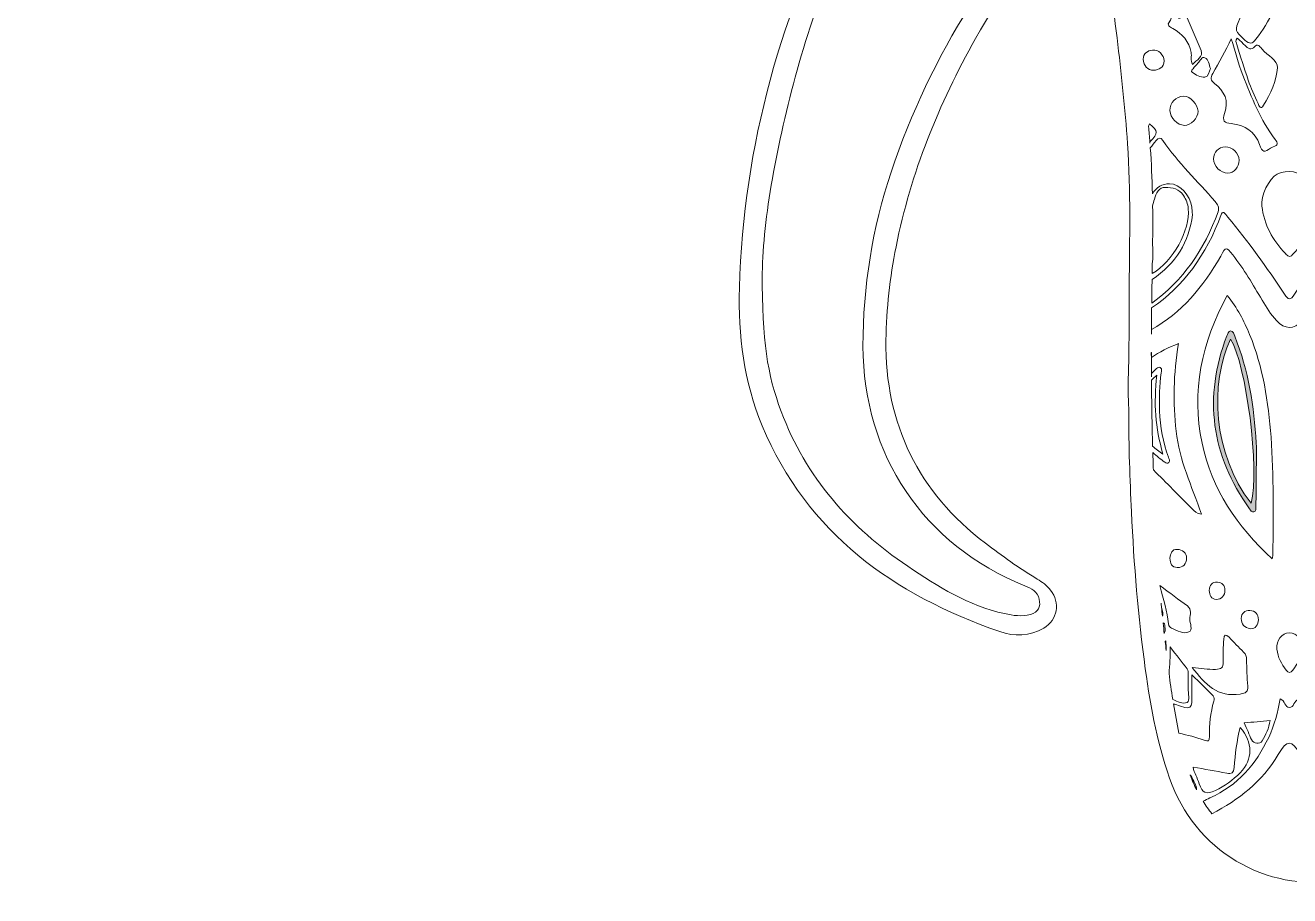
# Model space of a CAD drawing. Extents: x 55 to 2945, y -1852 to -85.
# Drawn here: x 1986.6 to 2453.3, y -881.2 to -559.9 of the extents above; entities that cross this region are included whole.
import ezdxf

# ---------------------------------------------------------------- set-up
doc = ezdxf.new("R2010")
doc.units = 0
doc.header["$MEASUREMENT"] = 0
doc.layers.add('Layer 1', color=7, linetype='Continuous')

# ---------------------------------------------------------------- blocks, each defined once
blk = doc.blocks.new('block 2')
at = {"layer": 'Layer 1', "true_color": 0xffffff}
h = blk.add_hatch(color=7, dxfattribs=at)
h.dxf.hatch_style = 2
edge = h.paths.add_edge_path()
edge.add_spline(control_points=[(2440.1114, -739.553), (2440.9133, -739.3145), (2440.8621, -738.3884), (2440.8679, -737.7188), (2440.9065, -733.3325), (2440.8878, -728.9455), (2440.8878, -724.5589), (2440.9192, -724.5587), (2440.9505, -724.5584), (2440.9818, -724.5581), (2440.9818, -721.0894), (2441.1618, -717.6097), (2440.95, -714.154), (2440.1227, -700.6532), (2438.1882, -687.3575), (2433.0204, -674.7239), (2432.6901, -673.9167), (2432.5336, -672.7034), (2431.4563, -672.7321), (2430.584, -672.7554), (2430.3708, -673.8765), (2430.0913, -674.6093), (2421.4048, -697.3841), (2424.3672, -718.6353), (2438.4904, -738.4113), (2438.8979, -738.9816), (2439.2926, -739.7968), (2440.1114, -739.553)], knot_values=[0, 0, 0, 0, 1, 1, 1, 2, 2, 2, 3, 3, 3, 4, 4, 4, 5, 5, 5, 6, 6, 6, 7, 7, 7, 8, 8, 8, 9, 9, 9, 9], degree=3, periodic=1)
edge = h.paths.add_edge_path()
edge.add_spline(control_points=[(2431.4833, -675.7802), (2437.3067, -684.7995), (2442.3234, -724.1572), (2439.0949, -736.3177), (2424.827, -718.101), (2423.7667, -692.1595), (2431.4833, -675.7802)], knot_values=[0, 0, 0, 0, 1, 1, 1, 2, 2, 2, 2], degree=3, periodic=1)
at = {"layer": 'Layer 1', "lineweight": 0}
for points, knots in [([(2916.1423, -268.6332), (2914.0212, -262.8354), (2910.15, -258.2926), (2905.6368, -254.2919), (2899.1496, -248.5294), (2891.7904, -243.9159), (2884.8377, -238.7721), (2877.2781, -233.1746), (2869.8069, -227.4711), (2862.0058, -222.1977), (2849.4085, -213.6718), (2837.8365, -203.779), (2826.0228, -194.2398), (2816.731, -186.7274), (2808.0814, -178.4136), (2799.1725, -170.4298), (2784.4777, -157.2492), (2769.6592, -144.2277), (2753.1613, -133.2802), (2737.4883, -122.8748), (2720.6841, -115.1149), (2702.1653, -111.2792), (2689.0495, -108.5688), (2675.751, -107.8087), (2662.435, -107.2077), (2631.8904, -105.829), (2601.4519, -106.3239), (2571.2314, -111.7859), (2563.3006, -113.2236), (2555.2225, -113.3178), (2547.1857, -112.1983), (2537.7938, -110.8844), (2529.3209, -106.9308), (2521.1427, -102.4823), (2503.166, -92.6955), (2484.4232, -85.9962), (2463.6772, -85.2597), (2446.5725, -84.6528), (2429.7918, -86.1553), (2413.2586, -90.4742), (2401.8575, -93.4497), (2391.6405, -99.2299), (2381.2881, -104.5681), (2365.1497, -112.8818), (2348.3219, -114.5139), (2330.7046, -111.1319), (2318.561, -108.8045), (2306.2878, -107.1783), (2293.932, -106.8778), (2269.3974, -106.2827), (2244.8804, -106.8483), (2220.4047, -108.9989), (2196.5242, -111.0965), (2174.8118, -119.0155), (2154.8847, -132.2373), (2138.3103, -143.2437), (2123.315, -156.1887), (2108.514, -169.3928), (2099.6582, -177.3), (2091.0911, -185.5666), (2081.8759, -193.026), (2075.2768, -198.3583), (2068.931, -204.0029), (2061.9901, -208.9758), (2053.3287, -215.1802), (2044.9149, -221.7558), (2036.2181, -227.9248), (2030.2612, -232.1553), (2024.4575, -236.5862), (2018.5065, -240.8226), (2012.4848, -245.112), (2006.8461, -249.9376), (2001.0836, -254.5806), (1997.625, -257.3675), (1994.4904, -260.508), (1992.2867, -264.3968), (1986.5714, -274.4664), (1987.7852, -285.7498), (1999.4574, -291.9777), (2003.7292, -294.2638), (2008.2366, -295.8783), (2012.9679, -296.8328), (2015.095, -297.2629), (2016.1202, -298.0406), (2015.8433, -300.48), (2015.5428, -303.1962), (2015.5133, -305.995), (2016.1614, -308.6935), (2020.8516, -328.2611), (2032.7359, -340.9291), (2052.2917, -346.179), (2054.3716, -346.7387), (2056.4633, -347.2513), (2058.5727, -347.6874), (2067.3106, -349.4785), (2072.2423, -355.0642), (2074.6757, -363.3898), (2077.2094, -372.0806), (2082.1175, -379.322), (2088.7578, -385.4262), (2099.8586, -395.6372), (2112.1553, -404.2219), (2125.0236, -412.0054), (2131.2693, -415.7881), (2137.9332, -418.6399), (2145.1157, -420.1247), (2149.5583, -421.0438), (2154.107, -421.7214), (2158.5437, -420.6608), (2164.0646, -419.341), (2169.4205, -417.3966), (2174.6998, -415.2637), (2182.6719, -412.0407), (2189.872, -413.2604), (2196.0469, -419.3823), (2200.9314, -424.2314), (2204.9262, -429.8643), (2208.7856, -435.4912), (2212.5683, -441.0003), (2217.2348, -445.5019), (2222.1076, -449.8797), (2224.3289, -451.8771), (2226.1907, -454.2281), (2229.1133, -455.5302), (2235.9068, -458.5528), (2242.6297, -461.764), (2249.217, -465.1991), (2256.1285, -468.7992), (2262.4448, -473.4539), (2267.5061, -479.3107), (2272.9445, -485.5975), (2278.8307, -491.1125), (2286.1663, -495.0131), (2288.3287, -496.1621), (2290.5441, -497.2344), (2292.8008, -498.183), (2294.0852, -498.7192), (2294.4506, -499.1846), (2293.6787, -500.5163), (2292.2588, -502.9792), (2291.0273, -505.5481), (2289.7251, -508.0759), (2265.7444, -554.7824), (2251.6976, -604.1169), (2250.1833, -656.8098), (2249.6766, -674.3682), (2251.786, -691.4788), (2258.6031, -707.7704), (2275.2541, -747.5479), (2307.0008, -770.0733), (2346.2715, -783.7194), (2351.5803, -785.5636), (2357.3486, -785.54), (2362.5278, -782.4231), (2367.6303, -779.3475), (2368.7262, -773.096), (2365.0555, -768.4236), (2363.6944, -766.6972), (2361.9445, -765.4363), (2360.0884, -764.3167), (2353.448, -760.2984), (2347.1376, -755.8027), (2340.9745, -751.089), (2316.2808, -732.2049), (2303.9251, -707.2696), (2304.2668, -676.1476), (2304.3964, -664.5461), (2305.7752, -653.0624), (2308.0142, -641.6848), (2313.3936, -614.3808), (2323.8167, -589.0037), (2337.345, -564.8049), (2346.8018, -547.8887), (2358.1499, -532.2334), (2369.3096, -516.4485), (2372.5797, -511.829), (2375.7496, -507.1449), (2379.385, -501.8774), (2380.8462, -509.5725), (2382.2545, -516.5486), (2383.4859, -523.5544), (2385.8781, -537.1592), (2387.8755, -550.8288), (2389.5724, -564.5456), (2391.1809, -577.5848), (2392.5538, -590.6416), (2393.4671, -603.7456), (2394.6867, -621.1921), (2394.1919, -638.6857), (2394.0975, -656.1439), (2394.0387, -667.5746), (2394.127, -679.017), (2393.7028, -690.4536), (2393.5496, -694.6193), (2393.9091, -698.8086), (2393.8973, -703.0037), (2393.8619, -715.165), (2394.351, -727.338), (2394.9048, -739.4935), (2395.7886, -758.9019), (2397.4266, -778.2574), (2400.025, -797.5187), (2401.9871, -812.1075), (2404.6326, -826.5431), (2409.9591, -840.3541), (2419.8696, -866.0672), (2447.5152, -881.1981), (2473.6171, -874.6755), (2496.5551, -868.9485), (2509.8829, -853.3167), (2515.6218, -831.0505), (2520.6831, -811.4004), (2521.3018, -791.1198), (2522.7925, -770.9866), (2523.7058, -758.6604), (2524.7369, -746.3459), (2525.55, -734.0138), (2525.9742, -727.5502), (2526.917, -721.0217), (2523.9474, -714.782), (2521.9735, -710.6399), (2519.0864, -707.5171), (2514.5141, -706.7511), (2512.3929, -706.3917), (2511.8981, -705.7495), (2512.175, -703.8463), (2513.5596, -694.419), (2513.7953, -684.8915), (2514.6968, -675.4229), (2515.9813, -661.9535), (2517.4543, -648.5078), (2518.6327, -635.0267), (2519.8052, -621.5456), (2520.7479, -608.0468), (2521.7378, -594.5481), (2523.3051, -573.1244), (2524.7487, -551.6832), (2526.3925, -530.2654), (2527.0937, -521.1799), (2528.1661, -512.1295), (2529.1619, -502.1425), (2532.8856, -507.4925), (2536.0085, -512.106), (2539.2668, -516.6253), (2557.4439, -541.8493), (2574.0419, -568.0042), (2585.4077, -597.1053), (2597.0033, -626.8014), (2604.2565, -657.3342), (2601.4754, -689.5403), (2600.4737, -701.1065), (2597.2567, -712.0835), (2591.3823, -722.153), (2582.0551, -738.15), (2568.5976, -749.999), (2553.1662, -759.8211), (2549.6958, -762.0366), (2546.0839, -764.0516), (2543.0259, -766.8622), (2537.0042, -772.4007), (2538.6304, -780.6968), (2546.3078, -783.5073), (2551.2101, -785.2985), (2556.236, -785.1335), (2561.0498, -783.5191), (2587.8057, -774.5337), (2611.2268, -760.4104), (2629.4039, -738.4034), (2644.2107, -720.4738), (2653.2433, -700.0047), (2655.7769, -676.8605), (2657.2145, -663.7565), (2656.7903, -650.6172), (2655.4705, -637.4896), (2653.6734, -619.6072), (2650.3915, -601.9898), (2646.0845, -584.5669), (2638.8667, -555.3775), (2627.4713, -527.8085), (2613.348, -501.3294), (2612.3287, -499.4144), (2612.5584, -498.8606), (2614.55, -498.1889), (2622.8401, -495.3961), (2629.9224, -490.6765), (2636.2152, -484.5841), (2638.6015, -482.2685), (2640.6696, -479.6465), (2643.0971, -477.4723), (2646.821, -474.1433), (2650.4976, -470.7613), (2654.1743, -467.3733), (2656.9965, -464.769), (2660.137, -462.4416), (2664.0317, -461.7994), (2670.5837, -460.7211), (2676.1929, -457.946), (2681.4664, -453.8981), (2687.3644, -449.373), (2692.8853, -444.5238), (2696.6267, -438.1073), (2700.3505, -431.7203), (2704.5987, -425.7634), (2709.6718, -420.4428), (2712.1111, -417.8857), (2714.6978, -415.4228), (2718.4274, -414.2797), (2724.5375, -412.4001), (2729.8994, -414.2679), (2735.161, -416.7367), (2747.2103, -422.4049), (2759.1771, -422.1751), (2771.3148, -417.0549), (2782.2741, -412.4296), (2791.7486, -405.4121), (2801.4175, -398.7069), (2816.2891, -388.4017), (2829.1103, -376.4761), (2834.0774, -358.1046), (2835.2852, -353.6207), (2838.844, -350.7041), (2843.2631, -349.2252), (2847.3462, -347.8641), (2851.4766, -346.5325), (2855.6836, -345.6546), (2878.321, -340.9527), (2891.4722, -316.695), (2891.3661, -300.4092), (2891.3543, -298.1231), (2892.2264, -297.3807), (2894.2414, -296.9329), (2900.1512, -295.619), (2905.6191, -293.2798), (2910.3739, -289.4382), (2917.0791, -284.0233), (2919.106, -276.7113), (2916.1423, -268.6332)], [0, 0, 0, 0, 1, 1, 1, 2, 2, 2, 3, 3, 3, 4, 4, 4, 5, 5, 5, 6, 6, 6, 7, 7, 7, 8, 8, 8, 9, 9, 9, 10, 10, 10, 11, 11, 11, 12, 12, 12, 13, 13, 13, 14, 14, 14, 15, 15, 15, 16, 16, 16, 17, 17, 17, 18, 18, 18, 19, 19, 19, 20, 20, 20, 21, 21, 21, 22, 22, 22, 23, 23, 23, 24, 24, 24, 25, 25, 25, 26, 26, 26, 27, 27, 27, 28, 28, 28, 29, 29, 29, 30, 30, 30, 31, 31, 31, 32, 32, 32, 33, 33, 33, 34, 34, 34, 35, 35, 35, 36, 36, 36, 37, 37, 37, 38, 38, 38, 39, 39, 39, 40, 40, 40, 41, 41, 41, 42, 42, 42, 43, 43, 43, 44, 44, 44, 45, 45, 45, 46, 46, 46, 47, 47, 47, 48, 48, 48, 49, 49, 49, 50, 50, 50, 51, 51, 51, 52, 52, 52, 53, 53, 53, 54, 54, 54, 55, 55, 55, 56, 56, 56, 57, 57, 57, 58, 58, 58, 59, 59, 59, 60, 60, 60, 61, 61, 61, 62, 62, 62, 63, 63, 63, 64, 64, 64, 65, 65, 65, 66, 66, 66, 67, 67, 67, 68, 68, 68, 69, 69, 69, 70, 70, 70, 71, 71, 71, 72, 72, 72, 73, 73, 73, 74, 74, 74, 75, 75, 75, 76, 76, 76, 77, 77, 77, 78, 78, 78, 79, 79, 79, 80, 80, 80, 81, 81, 81, 82, 82, 82, 83, 83, 83, 84, 84, 84, 85, 85, 85, 86, 86, 86, 87, 87, 87, 88, 88, 88, 89, 89, 89, 90, 90, 90, 91, 91, 91, 92, 92, 92, 93, 93, 93, 94, 94, 94, 95, 95, 95, 96, 96, 96, 97, 97, 97, 98, 98, 98, 99, 99, 99, 100, 100, 100, 101, 101, 101, 102, 102, 102, 103, 103, 103, 104, 104, 104, 105, 105, 105, 106, 106, 106, 107, 107, 107, 108, 108, 108, 109, 109, 109, 110, 110, 110, 111, 111, 111, 112, 112, 112, 112]), ([(2376.5803, -499.7032), (2345.3523, -533.0582), (2320.6704, -570.5084), (2306.1935, -614.1216), (2299.288, -634.9089), (2295.7704, -656.3737), (2295.8058, -678.3513), (2295.8764, -718.5765), (2318.2193, -751.69), (2355.4985, -766.8445), (2357.9025, -767.8226), (2360.1886, -768.8125), (2360.8544, -771.7644), (2361.4967, -774.6161), (2360.5126, -776.5605), (2357.6668, -777.3736), (2354.4438, -778.2928), (2351.2326, -777.7743), (2348.0627, -777.0849), (2334.723, -774.186), (2323.4102, -767.0743), (2312.3272, -759.6031), (2291.0391, -745.2441), (2274.6944, -726.7783), (2265.5971, -702.4322), (2260.465, -688.7036), (2258.5266, -676.6484), (2258.6326, -651.3891), (2258.8624, -631.1556), (2264.0533, -603.6455), (2271.4951, -576.5065), (2279.2903, -548.0831), (2290.6856, -521.1327), (2304.8207, -495.2842), (2311.7733, -482.569), (2319.4861, -470.3076), (2326.698, -457.7456), (2329.479, -452.9024), (2332.4899, -448.2004), (2335.2828, -443.3631), (2335.8602, -442.3732), (2336.308, -441.4186), (2337.6042, -442.7562), (2342.0056, -447.2695), (2347.6385, -449.9092), (2353.1299, -452.7492), (2355.0448, -453.739), (2356.9597, -454.7407), (2358.8511, -455.7777), (2365.3619, -459.366), (2370.1639, -464.1032), (2372.0081, -471.7982), (2373.8347, -479.4108), (2376.2798, -486.882), (2378.0416, -494.5358), (2378.5366, -496.6746), (2378.1241, -498.0534), (2376.5803, -499.7032)], [0, 0, 0, 0, 1, 1, 1, 2, 2, 2, 3, 3, 3, 4, 4, 4, 5, 5, 5, 6, 6, 6, 7, 7, 7, 8, 8, 8, 9, 9, 9, 10, 10, 10, 11, 11, 11, 12, 12, 12, 13, 13, 13, 14, 14, 14, 15, 15, 15, 16, 16, 16, 17, 17, 17, 18, 18, 18, 19, 19, 19, 19]), ([(2451.9166, -543.3576), (2449.2003, -551.094), (2445.9597, -558.5474), (2440.8749, -565.0995), (2439.4607, -566.9201), (2438.4826, -566.9436), (2436.8034, -565.3882), (2433.0619, -561.9236), (2432.9735, -562.0061), (2434.912, -557.3808), (2438.5886, -548.6311), (2441.6585, -539.675), (2444.251, -529.7057), (2446.708, -534.1601), (2448.7408, -537.931), (2451.6985, -541.0715), (2452.3644, -541.7786), (2452.1994, -542.5623), (2451.9166, -543.3576)], [0, 0, 0, 0, 1, 1, 1, 2, 2, 2, 3, 3, 3, 4, 4, 4, 5, 5, 5, 6, 6, 6, 6]), ([(2416.947, -569.9781), (2416.2459, -565.8006), (2413.565, -563.1669), (2410.1299, -561.0987), (2409.0988, -560.48), (2407.6729, -559.938), (2409.0753, -558.465), (2409.7941, -557.7108), (2409.5525, -554.8944), (2412.0036, -557.1039), (2413.0937, -558.0937), (2413.5356, -555.9196), (2414.8554, -555.3834), (2416.4639, -560.1618), (2418.8031, -564.6399), (2420.6414, -569.2946), (2421.4663, -571.3863), (2418.9975, -572.8298), (2417.4125, -574.3971), (2416.6642, -572.7827), (2417.1769, -571.345), (2416.947, -569.9781)], [0, 0, 0, 0, 1, 1, 1, 2, 2, 2, 3, 3, 3, 4, 4, 4, 5, 5, 5, 6, 6, 6, 7, 7, 7, 7]), ([(2433.9458, -564.6399), (2434.9061, -565.5473), (2435.8371, -566.4311), (2436.774, -567.309), (2437.9347, -568.399), (2439.0718, -569.5127), (2440.5567, -567.6861), (2441.14, -566.9731), (2441.7999, -567.1617), (2442.3479, -567.8393), (2442.6012, -568.1574), (2442.9076, -568.4344), (2443.155, -568.7526), (2445.017, -571.1271), (2448.9942, -572.7768), (2448.7997, -575.5874), (2448.452, -580.4777), (2446.3132, -585.2032), (2443.6559, -589.4809), (2442.5541, -591.2544), (2442.0002, -589.6518), (2441.6526, -588.8681), (2440.3563, -585.9928), (2439.0365, -583.1116), (2437.9935, -580.1419), (2436.4794, -575.8231), (2435.1772, -571.4335), (2433.8279, -567.0556), (2433.6099, -566.3426), (2433.1208, -565.559), (2433.9458, -564.6399)], [0, 0, 0, 0, 1, 1, 1, 2, 2, 2, 3, 3, 3, 4, 4, 4, 5, 5, 5, 6, 6, 6, 7, 7, 7, 8, 8, 8, 9, 9, 9, 10, 10, 10, 10]), ([(2399.1706, -572.4469), (2399.3592, -570.3847), (2400.7261, -569.3123), (2402.7236, -569.0649), (2404.7622, -568.8174), (2406.96, -570.9208), (2406.9423, -573.042), (2406.9246, -575.5344), (2405.0509, -576.4771), (2403.0888, -576.5183), (2400.7497, -576.5655), (2399.5065, -574.8862), (2399.1706, -572.4469)], [0, 0, 0, 0, 1, 1, 1, 2, 2, 2, 3, 3, 3, 4, 4, 4, 4]), ([(2424.9249, -577.7262), (2427.3702, -573.6194), (2429.4972, -569.3359), (2431.7598, -564.9286), (2433.2917, -569.4596), (2434.2404, -574.0377), (2435.9903, -578.3567), (2439.3252, -586.5879), (2442.4126, -594.9546), (2447.9984, -602.0369), (2449.1238, -603.4628), (2449.1297, -604.2642), (2447.2736, -604.7709), (2446.8848, -604.8711), (2446.4959, -605.0713), (2446.1836, -605.3189), (2444.1685, -606.8861), (2443.1491, -606.9686), (2442.1888, -603.9932), (2440.6392, -599.1792), (2436.7091, -596.7518), (2431.7598, -596.2391), (2429.126, -595.9681), (2428.3306, -595.1844), (2429.3086, -592.4564), (2430.9113, -587.9548), (2429.2969, -584.1721), (2425.579, -581.4205), (2423.9469, -580.2185), (2423.9704, -579.3288), (2424.9249, -577.7262)], [0, 0, 0, 0, 1, 1, 1, 2, 2, 2, 3, 3, 3, 4, 4, 4, 5, 5, 5, 6, 6, 6, 7, 7, 7, 8, 8, 8, 9, 9, 9, 10, 10, 10, 10]), ([(2417.277, -577.2843), (2416.782, -576.9484), (2417.3124, -576.3592), (2417.6305, -575.9822), (2418.2197, -575.281), (2418.8031, -574.5621), (2419.4689, -573.9317), (2420.282, -573.1539), (2420.7946, -571.2744), (2422.0143, -571.9225), (2423.2751, -572.5942), (2423.6346, -574.4089), (2424.0352, -575.9232), (2423.4696, -577.0839), (2423.5168, -578.9576), (2422.032, -579.0578), (2420.3586, -579.1756), (2418.7029, -578.2506), (2417.277, -577.2843)], [0, 0, 0, 0, 1, 1, 1, 2, 2, 2, 3, 3, 3, 4, 4, 4, 5, 5, 5, 6, 6, 6, 6]), ([(2414.2662, -586.1401), (2416.6583, -586.1224), (2419.41, -589.0449), (2419.4748, -591.6727), (2419.5396, -594.171), (2416.8764, -596.9109), (2414.4252, -596.8755), (2411.8622, -596.8283), (2409.2049, -594.118), (2409.1106, -591.443), (2409.0045, -588.5087), (2411.2848, -586.1637), (2414.2662, -586.1401)], [0, 0, 0, 0, 1, 1, 1, 2, 2, 2, 3, 3, 3, 4, 4, 4, 4]), ([(2401.6866, -602.9738), (2401.6866, -602.9738), (2401.6925, -602.9679), (2401.6925, -602.9679), (2401.5393, -601.0883), (2401.3684, -599.2146), (2401.1975, -597.3351), (2401.3153, -597.011), (2401.4391, -596.6928), (2401.5746, -596.3747), (2404.7622, -599.1439), (2404.9684, -599.5092), (2401.6925, -602.9679), (2401.7043, -603.1211), (2401.7161, -603.2802), (2401.7278, -603.4334), (2401.7102, -603.2861), (2401.6984, -603.1329), (2401.6866, -602.9738)], [0, 0, 0, 0, 1, 1, 1, 2, 2, 2, 3, 3, 3, 4, 4, 4, 5, 5, 5, 6, 6, 6, 6]), ([(2404.0021, -602.5024), (2404.9567, -601.3947), (2405.5694, -601.1295), (2406.5181, -602.5024), (2412.1686, -610.6512), (2419.3334, -617.5037), (2425.7616, -624.9866), (2426.7221, -626.1002), (2427.4704, -627.0429), (2426.8635, -628.7457), (2421.8611, -642.8102), (2413.9127, -654.2526), (2402.37, -662.5074), (2402.4113, -659.6026), (2402.4584, -656.6919), (2402.5114, -653.7813), (2411.2848, -647.9009), (2416.3107, -639.7581), (2417.3948, -629.8771), (2417.3006, -628.4629), (2417.2711, -627.75), (2417.2004, -627.037), (2416.7762, -622.7948), (2412.6635, -618.47), (2409.0104, -618.4229), (2406.2765, -618.3875), (2404.0375, -619.7368), (2402.6469, -622.1407), (2402.5232, -616.4844), (2402.2817, -610.8279), (2401.8575, -605.1716), (2402.5409, -604.2701), (2403.2538, -603.3804), (2404.0021, -602.5024)], [0, 0, 0, 0, 1, 1, 1, 2, 2, 2, 3, 3, 3, 4, 4, 4, 5, 5, 5, 6, 6, 6, 7, 7, 7, 8, 8, 8, 9, 9, 9, 10, 10, 10, 11, 11, 11, 11]), ([(2429.45, -604.8298), (2432.1368, -604.7238), (2434.6174, -607.0629), (2434.6469, -609.7261), (2434.6764, -612.2833), (2432.7378, -614.5163), (2430.4929, -614.4928), (2427.7355, -614.4692), (2425.2431, -611.9475), (2425.2431, -609.1782), (2425.2431, -606.8036), (2427.0579, -604.924), (2429.45, -604.8298)], [0, 0, 0, 0, 1, 1, 1, 2, 2, 2, 3, 3, 3, 4, 4, 4, 4]), ([(2460.466, -617.2327), (2462.8052, -619.5541), (2463.3001, -622.5473), (2463.2589, -625.6995), (2463.1822, -633.3416), (2459.3288, -639.2219), (2454.3972, -644.6014), (2453.2482, -645.8564), (2452.5706, -645.114), (2451.7162, -644.2007), (2447.0615, -639.2278), (2443.8856, -633.5596), (2443.0372, -626.7012), (2442.5776, -623.0069), (2445.6945, -616.3547), (2448.6819, -614.8758), (2452.5117, -612.9786), (2457.0663, -613.8565), (2460.466, -617.2327)], [0, 0, 0, 0, 1, 1, 1, 2, 2, 2, 3, 3, 3, 4, 4, 4, 5, 5, 5, 6, 6, 6, 6]), ([(2402.7059, -641.0602), (2402.7589, -636.2817), (2402.7766, -631.5151), (2402.7236, -626.7365), (2402.8709, -625.8409), (2403.0771, -624.9454), (2403.3717, -624.0616), (2404.0964, -621.8815), (2404.9684, -619.6955), (2407.4609, -619.7603), (2409.9355, -619.8192), (2412.5987, -620.2847), (2414.1365, -622.7771), (2415.0616, -624.2737), (2415.7039, -625.8586), (2415.8629, -627.6439), (2416.5759, -635.5747), (2410.3125, -647.1055), (2402.5468, -651.6071), (2402.5704, -650.4051), (2402.5881, -649.2031), (2402.6057, -648.0011), (2402.8591, -645.6384), (2402.8178, -643.3346), (2402.7059, -641.0602)], [0, 0, 0, 0, 1, 1, 1, 2, 2, 2, 3, 3, 3, 4, 4, 4, 5, 5, 5, 6, 6, 6, 7, 7, 7, 8, 8, 8, 8]), ([(2429.0317, -629.005), (2429.4795, -629.5117), (2430.0334, -630.0951), (2430.5401, -630.7196), (2438.0053, -639.817), (2444.9167, -649.3268), (2451.3686, -659.1666), (2452.8357, -661.4115), (2453.6076, -661.5234), (2455.0983, -659.1961), (2460.2951, -651.1063), (2466.0104, -643.3758), (2471.8907, -635.7691), (2473.7291, -633.3946), (2475.6853, -631.1144), (2477.8595, -628.4511), (2478.4546, -630.0126), (2478.8316, -631.0437), (2479.2381, -632.063), (2485.2599, -647.0878), (2494.428, -658.6776), (2507.1254, -666.302), (2506.8839, -668.6764), (2506.6422, -671.0451), (2506.383, -673.4195), (2493.8564, -667.0855), (2485.0006, -656.8333), (2478.3367, -644.4305), (2477.0169, -641.9735), (2476.2274, -642.0029), (2474.607, -644.0888), (2470.2645, -649.6803), (2466.6998, -655.7609), (2463.0762, -661.8062), (2461.5502, -664.3517), (2460.0241, -666.9088), (2457.9383, -669.0417), (2454.7566, -672.3001), (2451.5277, -672.2765), (2448.4226, -668.9357), (2446.325, -666.6849), (2444.7283, -664.0512), (2443.1491, -661.4174), (2439.7435, -655.7138), (2436.4676, -649.9278), (2432.3136, -644.7133), (2429.7918, -641.5493), (2429.8566, -641.5728), (2427.8533, -645.1258), (2421.4133, -656.5505), (2413.2704, -666.0486), (2402.2699, -672.2765), (2402.2817, -670.1848), (2402.2994, -668.0931), (2402.3229, -666.0074), (2402.3288, -665.4182), (2402.3347, -664.8348), (2402.3464, -664.2515), (2413.9833, -656.3207), (2422.5445, -644.8547), (2428.0832, -629.7474), (2428.2187, -629.3821), (2428.307, -628.952), (2429.0317, -629.005)], [0, 0, 0, 0, 1, 1, 1, 2, 2, 2, 3, 3, 3, 4, 4, 4, 5, 5, 5, 6, 6, 6, 7, 7, 7, 8, 8, 8, 9, 9, 9, 10, 10, 10, 11, 11, 11, 12, 12, 12, 13, 13, 13, 14, 14, 14, 15, 15, 15, 16, 16, 16, 17, 17, 17, 18, 18, 18, 19, 19, 19, 20, 20, 20, 21, 21, 21, 21]), ([(2430.2219, -659.7146), (2434.0459, -664.2161), (2436.4381, -669.0358), (2438.5062, -674.0205), (2443.544, -686.1583), (2445.4412, -698.9795), (2446.4252, -711.9597), (2447.5093, -726.3423), (2447.1971, -740.7661), (2447.1381, -755.1781), (2447.1381, -755.5494), (2447.0321, -755.9264), (2446.8907, -756.9104), (2433.875, -744.9023), (2424.5537, -731.2091), (2420.9596, -714.1516), (2416.9176, -694.9964), (2420.8005, -677.0844), (2430.2219, -659.7146)], [0, 0, 0, 0, 1, 1, 1, 2, 2, 2, 3, 3, 3, 4, 4, 4, 5, 5, 5, 6, 6, 6, 6]), ([(2402.2699, -672.306), (2402.264, -672.8539), (2402.264, -673.4078), (2402.264, -673.9558), (2402.264, -673.9558), (2402.2581, -673.9558), (2402.2581, -673.9558), (2402.2581, -673.4019), (2402.264, -672.8539), (2402.2699, -672.306)], [0, 0, 0, 0, 1, 1, 1, 2, 2, 2, 3, 3, 3, 3]), ([(2440.1114, -739.553), (2440.9133, -739.3145), (2440.8621, -738.3884), (2440.8679, -737.7188), (2440.9065, -733.3325), (2440.8878, -728.9455), (2440.8878, -724.5589), (2440.9192, -724.5587), (2440.9505, -724.5584), (2440.9818, -724.5581), (2440.9818, -721.0894), (2441.1618, -717.6097), (2440.95, -714.154), (2440.1227, -700.6532), (2438.1882, -687.3575), (2433.0204, -674.7239), (2432.6901, -673.9167), (2432.5336, -672.7034), (2431.4563, -672.7321), (2430.584, -672.7554), (2430.3708, -673.8765), (2430.0913, -674.6093), (2421.4048, -697.3841), (2424.3672, -718.6353), (2438.4904, -738.4113), (2438.8979, -738.9816), (2439.2926, -739.7968), (2440.1114, -739.553)], [0, 0, 0, 0, 1, 1, 1, 2, 2, 2, 3, 3, 3, 4, 4, 4, 5, 5, 5, 6, 6, 6, 7, 7, 7, 8, 8, 8, 9, 9, 9, 9]), ([(2431.4833, -675.7802), (2437.3067, -684.7995), (2442.3234, -724.1572), (2439.0949, -736.3177), (2424.827, -718.101), (2423.7667, -692.1595), (2431.4833, -675.7802)], [0, 0, 0, 0, 1, 1, 1, 2, 2, 2, 2]), ([(2402.2463, -680.7611), (2402.2463, -680.7611), (2402.2463, -682.5052), (2402.2463, -682.5052), (2402.2463, -681.9277), (2402.2404, -681.3503), (2402.2404, -680.767), (2402.2404, -680.767), (2402.2463, -680.767), (2402.2463, -680.7611)], [0, 0, 0, 0, 1, 1, 1, 2, 2, 2, 3, 3, 3, 3]), ([(2402.7883, -717.6161), (2404.1671, -718.877), (2405.6755, -720.0673), (2407.2546, -721.2044), (2407.6847, -721.5108), (2408.2621, -721.7052), (2408.6746, -721.3458), (2409.4111, -720.7094), (2408.7689, -720.0201), (2408.5449, -719.3955), (2406.5711, -713.8629), (2405.5341, -708.1593), (2405.2866, -702.2966), (2405.0863, -697.583), (2405.2041, -692.8929), (2405.8935, -688.2205), (2405.9937, -687.5605), (2406.3295, -686.7593), (2405.5635, -686.2643), (2405.045, -685.9285), (2404.5501, -686.2997), (2404.1907, -686.6355), (2403.5307, -687.2483), (2402.8945, -687.8669), (2402.2758, -688.5033), (2402.2758, -688.9039), (2402.2817, -689.3105), (2402.2817, -689.7112), (2402.2758, -689.3105), (2402.2758, -688.9098), (2402.2699, -688.5092), (2402.2699, -688.5092), (2402.2758, -688.5033), (2402.2758, -688.5033), (2402.2581, -686.5118), (2402.2522, -684.5262), (2402.2463, -682.5346), (2405.2395, -680.5018), (2408.5862, -678.8639), (2412.2628, -677.4144), (2410.4069, -688.6211), (2410.1888, -699.1562), (2411.3849, -709.7855), (2412.5928, -720.4561), (2417.1297, -730.072), (2420.7769, -740.3714), (2418.8561, -740.2477), (2418.1431, -739.1929), (2417.3418, -738.4093), (2412.5103, -733.6779), (2407.8615, -728.7639), (2402.9887, -724.062), (2402.918, -721.9114), (2402.8532, -719.7668), (2402.7883, -717.6161)], [0, 0, 0, 0, 1, 1, 1, 2, 2, 2, 3, 3, 3, 4, 4, 4, 5, 5, 5, 6, 6, 6, 7, 7, 7, 8, 8, 8, 9, 9, 9, 10, 10, 10, 11, 11, 11, 12, 12, 12, 13, 13, 13, 14, 14, 14, 15, 15, 15, 16, 16, 16, 17, 17, 17, 18, 18, 18, 18]), ([(2402.2994, -690.8896), (2402.8945, -690.2768), (2403.5425, -689.6699), (2404.2496, -689.0925), (2403.7841, -694.3423), (2403.4837, -699.1091), (2403.902, -703.8993), (2404.3144, -708.666), (2405.0686, -713.3679), (2406.5476, -718.1759), (2405.1098, -717.2802), (2403.8371, -716.2962), (2402.7236, -715.2592), (2402.5114, -707.14), (2402.3641, -699.0207), (2402.2994, -690.8896)], [0, 0, 0, 0, 1, 1, 1, 2, 2, 2, 3, 3, 3, 4, 4, 4, 5, 5, 5, 5]), ([(2415.2502, -756.6276), (2415.2207, -758.6721), (2414.001, -760.157), (2411.8091, -760.0863), (2409.7882, -760.0274), (2409.1872, -758.4718), (2409.0929, -756.6276), (2409.3522, -755.0014), (2409.741, -753.2338), (2411.874, -753.3693), (2413.7123, -753.4872), (2415.2796, -754.5889), (2415.2502, -756.6276)], [0, 0, 0, 0, 1, 1, 1, 2, 2, 2, 3, 3, 3, 4, 4, 4, 4]), ([(2426.6396, -765.4598), (2428.3247, -765.5895), (2429.4618, -766.6913), (2429.4324, -768.4589), (2429.3971, -770.4269), (2428.2069, -771.7997), (2426.2683, -771.8351), (2424.2297, -771.8763), (2423.7878, -770.1382), (2423.5697, -768.5414), (2423.7878, -766.6206), (2424.6539, -765.3066), (2426.6396, -765.4598)], [0, 0, 0, 0, 1, 1, 1, 2, 2, 2, 3, 3, 3, 4, 4, 4, 4]), ([(2405.375, -766.7031), (2409.2108, -769.549), (2412.3866, -771.8881), (2415.5507, -774.2568), (2417.3006, -775.5648), (2416.4816, -777.4738), (2416.4698, -779.0882), (2416.4521, -780.7263), (2417.6953, -783.1361), (2416.1163, -783.8608), (2414.1248, -784.7682), (2411.8091, -783.3482), (2409.741, -782.5116), (2409.0281, -782.2288), (2408.651, -781.6513), (2408.5626, -780.8677), (2408.0501, -776.3249), (2406.8186, -771.9234), (2405.375, -766.7031)], [0, 0, 0, 0, 1, 1, 1, 2, 2, 2, 3, 3, 3, 4, 4, 4, 5, 5, 5, 6, 6, 6, 6]), ([(2406.3236, -777.9923), (2406.2117, -776.8905), (2406.0938, -775.7945), (2405.9878, -774.6987), (2405.9819, -774.6869), (2405.9819, -774.6692), (2405.976, -774.6574), (2405.9289, -774.186), (2405.8876, -773.7147), (2405.8464, -773.2433), (2405.8876, -773.7323), (2405.9348, -774.2155), (2405.9878, -774.6987), (2406.1351, -775.3409), (2406.2883, -775.9831), (2406.4297, -776.6254), (2406.5476, -777.1615), (2406.5004, -777.6034), (2406.3236, -777.9923)], [0, 0, 0, 0, 1, 1, 1, 2, 2, 2, 3, 3, 3, 4, 4, 4, 5, 5, 5, 6, 6, 6, 6]), ([(2438.6476, -775.9595), (2440.6922, -776.0067), (2441.741, -777.2205), (2441.794, -779.3887), (2441.5406, -781.1446), (2440.8159, -782.8474), (2438.683, -782.6412), (2436.6737, -782.4467), (2435.4659, -780.8854), (2435.4541, -778.8408), (2435.4424, -776.8846), (2436.7916, -775.9183), (2438.6476, -775.9595)], [0, 0, 0, 0, 1, 1, 1, 2, 2, 2, 3, 3, 3, 4, 4, 4, 4]), ([(2407.0189, -784.4736), (2406.8775, -783.195), (2406.7361, -781.9165), (2406.5947, -780.6379), (2406.5888, -780.579), (2406.5829, -780.5141), (2406.577, -780.4552), (2406.9895, -780.5318), (2407.2074, -781.0209), (2407.2546, -781.9577), (2407.2723, -782.3702), (2407.3371, -782.7767), (2407.3253, -783.1832), (2407.3077, -783.5309), (2407.2016, -783.9728), (2407.0189, -784.4736)], [0, 0, 0, 0, 1, 1, 1, 2, 2, 2, 3, 3, 3, 4, 4, 4, 5, 5, 5, 5]), ([(2407.3489, -787.4314), (2407.4255, -787.3195), (2407.502, -787.2076), (2407.5787, -787.0956), (2407.6611, -788.3094), (2407.6965, -789.4819), (2407.7201, -790.6367), (2407.5964, -789.5703), (2407.4726, -788.4979), (2407.3489, -787.4314)], [0, 0, 0, 0, 1, 1, 1, 2, 2, 2, 3, 3, 3, 3]), ([(2425.9443, -797.6601), (2427.9712, -797.6365), (2428.8785, -797.0709), (2428.7607, -794.8378), (2428.6252, -792.0921), (2428.8491, -789.3228), (2428.9787, -786.5712), (2429.0494, -784.9272), (2429.6563, -784.503), (2430.9407, -785.8288), (2432.7143, -787.6613), (2434.5114, -789.4701), (2436.3262, -791.2671), (2437.1156, -792.0449), (2437.3573, -792.9464), (2437.3808, -794.0306), (2437.4692, -797.2948), (2437.534, -800.5708), (2437.8168, -803.8232), (2437.9994, -806.0092), (2437.0921, -806.4275), (2435.0829, -806.7575), (2426.7869, -808.1127), (2422.0143, -803.2458), (2417.3418, -796.9177), (2420.4764, -797.2771), (2423.1868, -797.6955), (2425.9443, -797.6601)], [0, 0, 0, 0, 1, 1, 1, 2, 2, 2, 3, 3, 3, 4, 4, 4, 5, 5, 5, 6, 6, 6, 7, 7, 7, 8, 8, 8, 9, 9, 9, 9]), ([(2453.2364, -784.232), (2456.0764, -784.2261), (2457.8793, -786.4887), (2457.7969, -789.9414), (2457.7026, -793.0525), (2456.2767, -795.6038), (2454.4561, -797.9959), (2453.6312, -799.0801), (2452.8947, -799.0624), (2452.0462, -797.9724), (2450.255, -795.6745), (2448.8998, -793.1939), (2448.6288, -790.2478), (2448.3165, -786.8422), (2450.3434, -784.2379), (2453.2364, -784.232)], [0, 0, 0, 0, 1, 1, 1, 2, 2, 2, 3, 3, 3, 4, 4, 4, 5, 5, 5, 5]), ([(2408.7689, -799.1979), (2409.0812, -796.1164), (2409.2461, -792.8993), (2409.1518, -789.3758), (2411.6265, -792.5457), (2413.5297, -795.0087), (2415.4622, -797.4479), (2415.969, -798.0843), (2415.8688, -798.7796), (2415.8688, -799.4807), (2415.8688, -801.2072), (2415.91, -802.9394), (2415.8276, -804.6657), (2415.7509, -806.4688), (2416.6642, -809.3324), (2415.4505, -809.839), (2413.8007, -810.5284), (2411.9447, -809.568), (2410.1417, -808.7549), (2409.635, -805.579), (2409.1872, -802.3915), (2408.7689, -799.1979)], [0, 0, 0, 0, 1, 1, 1, 2, 2, 2, 3, 3, 3, 4, 4, 4, 5, 5, 5, 6, 6, 6, 7, 7, 7, 7]), ([(2410.4069, -810.3811), (2410.5836, -810.4341), (2410.7603, -810.4931), (2410.9548, -810.5637), (2417.2534, -812.679), (2417.2534, -812.679), (2417.2475, -806.1388), (2417.2416, -804.2415), (2417.2475, -802.3443), (2417.2475, -799.6575), (2420.2231, -802.6212), (2422.6447, -805.0193), (2425.0545, -807.4292), (2425.6438, -808.0243), (2425.4729, -808.7137), (2425.2726, -809.4325), (2424.0942, -813.6984), (2423.5992, -818.0526), (2423.7111, -822.4599), (2423.7524, -824.1627), (2423.1986, -824.3572), (2421.755, -823.8386), (2418.7088, -822.7545), (2415.6154, -821.8707), (2412.4396, -821.252), (2411.6677, -817.646), (2411.0019, -814.0224), (2410.4069, -810.3811)], [0, 0, 0, 0, 1, 1, 1, 2, 2, 2, 3, 3, 3, 4, 4, 4, 5, 5, 5, 6, 6, 6, 7, 7, 7, 8, 8, 8, 9, 9, 9, 9]), ([(2492.6898, -856.2628), (2488.8364, -854.3066), (2484.9476, -852.4152), (2481.0883, -850.4826), (2471.2191, -845.5392), (2463.306, -838.6749), (2457.4964, -829.2358), (2453.9258, -823.438), (2452.4763, -823.379), (2449.1002, -829.1238), (2443.1904, -839.1757), (2434.5173, -845.7336), (2424.6185, -850.9481), (2423.4401, -849.4751), (2422.3384, -847.9314), (2421.3249, -846.3052), (2422.1734, -845.9103), (2423.0218, -845.5156), (2423.8761, -845.1268), (2434.152, -840.4543), (2440.869, -832.6826), (2445.5649, -822.7545), (2447.692, -818.247), (2448.9175, -813.4627), (2449.819, -808.4956), (2451.5453, -809.3088), (2451.5866, -811.6597), (2453.1716, -811.748), (2454.8863, -811.8365), (2454.845, -809.1202), (2456.5183, -808.7255), (2456.6833, -808.8787), (2456.7953, -808.9317), (2456.8071, -809.0083), (2456.9249, -809.6093), (2456.9897, -810.2162), (2457.1252, -810.8171), (2460.5721, -826.1365), (2467.9726, -838.3979), (2482.8913, -845.2564), (2487.5991, -847.4188), (2492.2774, -849.6637), (2496.8615, -852.0794), (2495.5534, -853.5583), (2494.157, -854.9548), (2492.6898, -856.2628)], [0, 0, 0, 0, 1, 1, 1, 2, 2, 2, 3, 3, 3, 4, 4, 4, 5, 5, 5, 6, 6, 6, 7, 7, 7, 8, 8, 8, 9, 9, 9, 10, 10, 10, 11, 11, 11, 12, 12, 12, 13, 13, 13, 14, 14, 14, 15, 15, 15, 15]), ([(2446.1011, -816.5207), (2445.7122, -819.396), (2444.4866, -821.7941), (2443.1374, -824.0743), (2442.3007, -825.4825), (2439.9321, -825.1054), (2439.2368, -823.5912), (2438.353, -821.6704), (2437.5516, -819.7142), (2436.5677, -817.4281), (2439.8025, -817.1217), (2442.7957, -816.8389), (2446.1011, -816.5207)], [0, 0, 0, 0, 1, 1, 1, 2, 2, 2, 3, 3, 3, 4, 4, 4, 4]), ([(2418.7264, -836.7188), (2418.4024, -835.7996), (2417.6129, -835.0395), (2417.7307, -833.755), (2421.8788, -834.4974), (2425.9855, -835.1632), (2430.0569, -835.9882), (2431.9365, -836.3652), (2432.5964, -835.7937), (2432.7614, -833.9023), (2433.1974, -828.9765), (2433.8161, -824.0743), (2435.024, -819.0601), (2439.8496, -824.7401), (2439.7612, -830.8326), (2435.024, -835.7878), (2432.3843, -838.5452), (2429.3794, -840.7666), (2425.9089, -842.3928), (2422.5092, -843.9896), (2421.0009, -843.3592), (2419.9285, -839.8533), (2419.5985, -838.7869), (2419.1036, -837.7734), (2418.7264, -836.7188)], [0, 0, 0, 0, 1, 1, 1, 2, 2, 2, 3, 3, 3, 4, 4, 4, 5, 5, 5, 6, 6, 6, 7, 7, 7, 8, 8, 8, 8]), ([(2416.6937, -836.8779), (2416.6878, -836.8837), (2416.6878, -836.8837), (2416.6878, -836.8896), (2416.6406, -836.7718), (2416.5994, -836.6539), (2416.5582, -836.5361), (2416.6053, -836.648), (2416.6465, -836.7659), (2416.6937, -836.8779), (2416.7055, -836.8307), (2416.7232, -836.7776), (2416.7409, -836.7306), (2418.043, -838.8457), (2418.8031, -840.5957), (2418.968, -842.0982), (2418.1254, -840.4248), (2417.3654, -838.6867), (2416.6937, -836.8779)], [0, 0, 0, 0, 1, 1, 1, 2, 2, 2, 3, 3, 3, 4, 4, 4, 5, 5, 5, 6, 6, 6, 6])]:
    blk.add_open_spline(points, degree=3, knots=knots, dxfattribs=at)

msp = doc.modelspace()

# ---------------------------------------------------------------- block references
at = {"layer": 'Layer 1'}
msp.add_blockref('block 2', (0, 0), dxfattribs=at)

doc.saveas('drawing.dxf')
